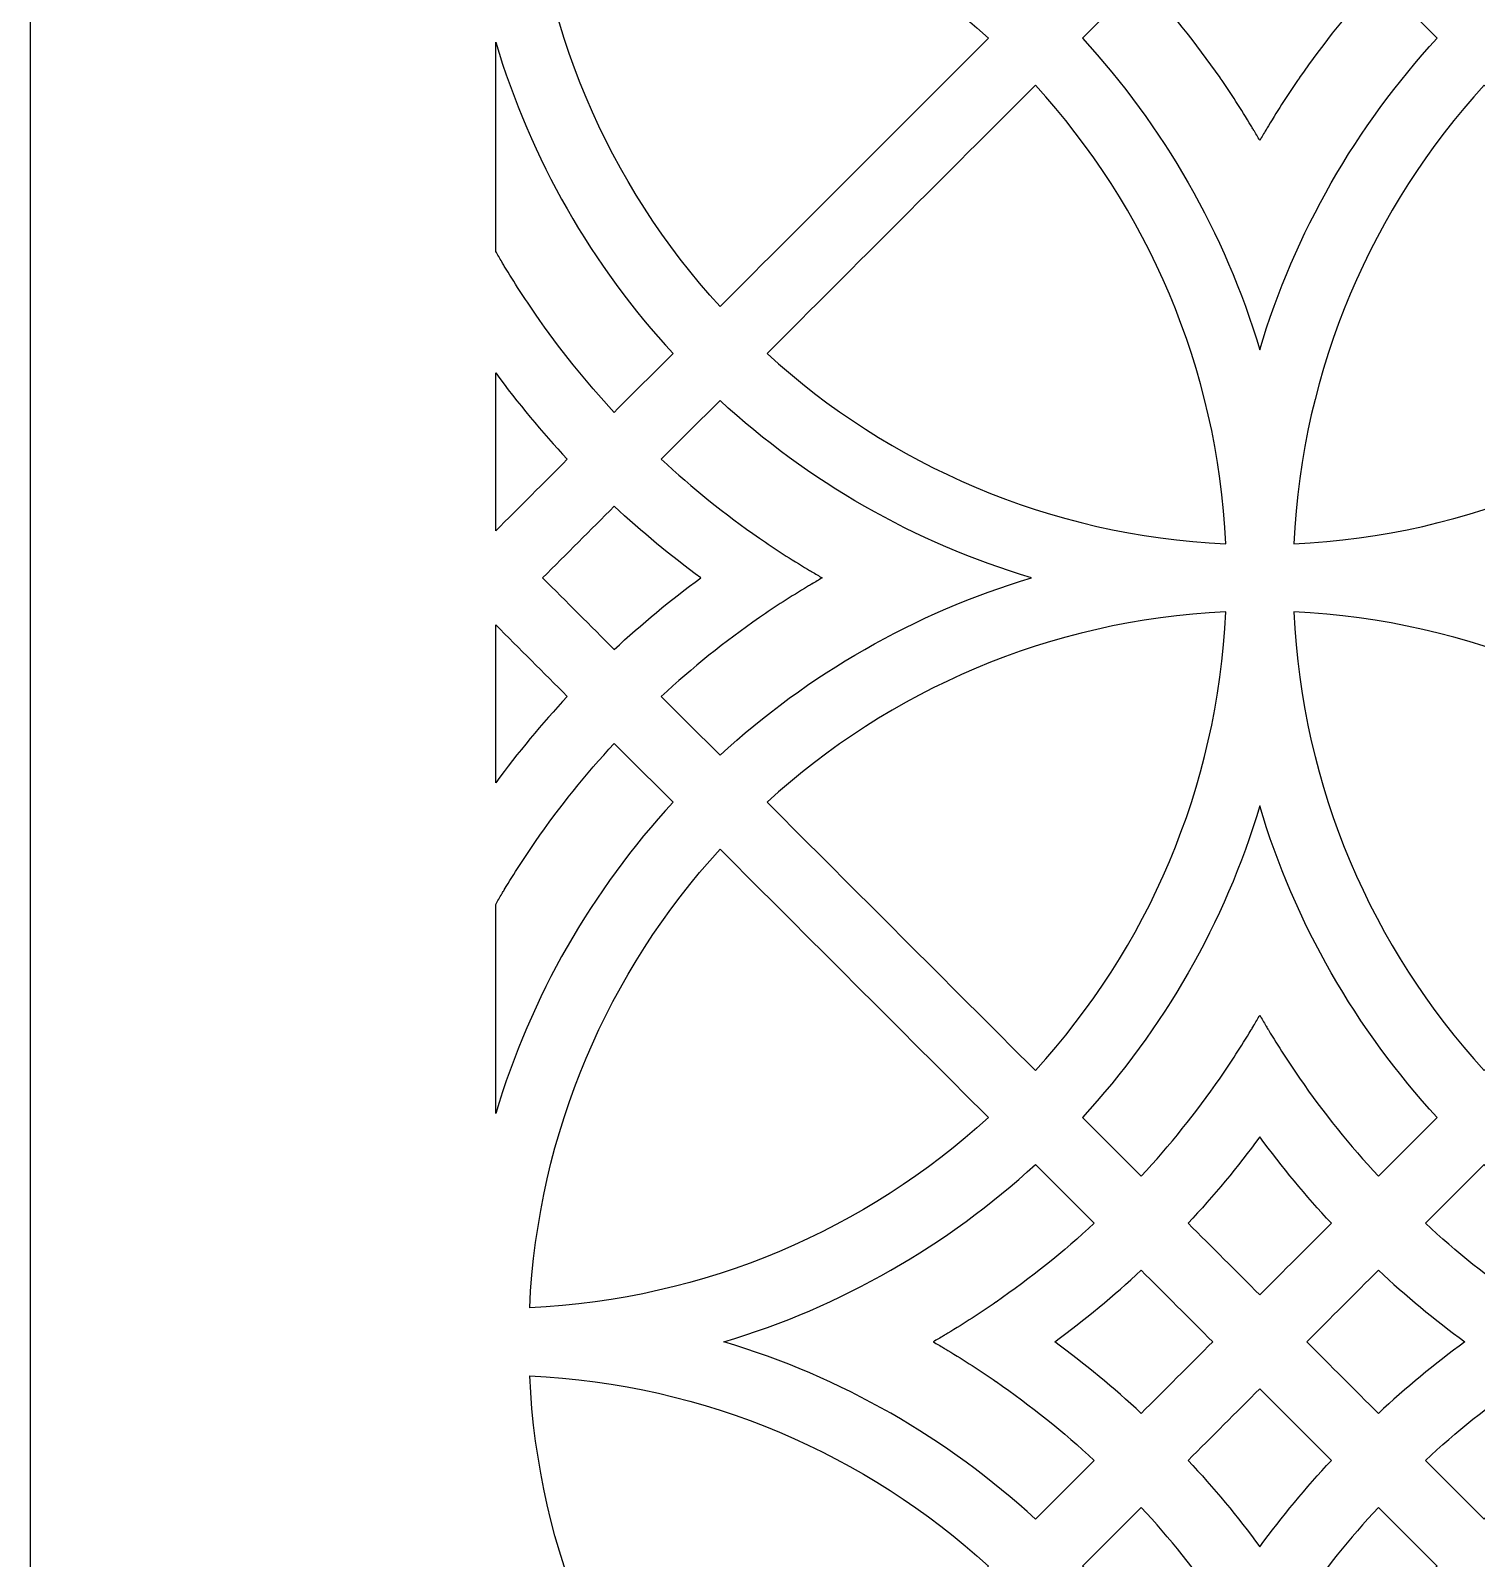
# Model space of a CAD drawing. Header units: centimetres. Extents: x -9 to 7.7, y -13.3 to 13.
# Drawn here: x -8.967 to -6.365, y -1.921 to 0.831 of the extents above; entities that cross this region are included whole.
import ezdxf

# ---------------------------------------------------------------- set-up
doc = ezdxf.new("R2010")
doc.units = ezdxf.units.CM
doc.header["$MEASUREMENT"] = 0
doc.layers.add('layer 1', color=7, linetype='Continuous')

msp = doc.modelspace()

# ---------------------------------------------------------------- linework, layer by layer
at = {"layer": 'layer 1', "color": 177}
msp.add_open_spline([(-1.7908, 13.002), (-4.18298, 13.002), (-6.57516, 13.002), (-8.96734, 13.002), (-8.96734, 13.002), (-8.96734, 5.00681), (-8.96734, -2.98838), (-8.96734, -10.98356), (-8.96734, -10.98356), (-8.96732, -10.98356), (-8.9673, -10.98356), (-8.96728, -10.98356), (-8.96728, -10.98356), (-8.96728, -11.7597), (-8.96728, -12.53583), (-8.96728, -13.31196), (-8.96728, -13.31196), (-8.68819, -13.31196), (-8.4091, -13.31196), (-8.13002, -13.31196), (-8.13002, -13.31196), (-8.13002, -13.19235), (-8.13002, -13.07274), (-8.13002, -12.95313), (-8.13002, -12.95313), (-7.8348, -12.95313), (-7.53959, -12.95313), (-7.24438, -12.95313), (-7.24438, -12.95313), (-7.24438, -12.71941), (-7.24438, -12.48568), (-7.24438, -12.25195), (-7.24438, -12.25195), (-7.12494, -12.24957), (-7.00551, -12.24719), (-6.88608, -12.2448), (-6.88608, -12.2448), (-6.86487, -12.30528), (-6.83708, -12.35773), (-6.79093, -12.40402), (-6.79093, -12.40402), (-6.74575, -12.44934), (-6.69905, -12.47736), (-6.6442, -12.49011), (-6.6442, -12.49011), (-6.57162, -12.50699), (-6.49496, -12.49964), (-6.43668, -12.44881), (-6.43668, -12.44881), (-6.38029, -12.3996), (-6.34775, -12.3208), (-6.33607, -12.24562), (-6.33607, -12.24562), (-6.3027, -12.24899), (-6.27432, -12.24821), (-6.24755, -12.24438), (-6.24755, -12.24438), (-6.11399, -12.22526), (-6.0509, -12.14075), (-6.03963, -12.01331), (-6.03963, -12.01331), (-6.03686, -11.98208), (-6.03906, -11.95125), (-6.04899, -11.92411), (-6.04899, -11.92411), (-6.04688, -11.92463), (-6.04478, -11.92515), (-6.04268, -11.92568), (-6.04268, -11.92568), (-5.99555, -11.94198), (-5.94843, -11.95827), (-5.90129, -11.97457), (-5.90129, -11.97457), (-5.87301, -12.26337), (-5.64998, -12.48824), (-5.37904, -12.48824), (-5.37904, -12.48824), (-5.1081, -12.48824), (-4.88508, -12.26337), (-4.85679, -11.97457), (-4.85679, -11.97457), (-4.80966, -11.95827), (-4.76253, -11.94198), (-4.7154, -11.92568), (-4.7154, -11.92568), (-4.7133, -11.92515), (-4.7112, -11.92463), (-4.7091, -11.92411), (-4.7091, -11.92411), (-4.71902, -11.95125), (-4.72122, -11.98208), (-4.71846, -12.01331), (-4.71846, -12.01331), (-4.70718, -12.14075), (-4.64409, -12.22526), (-4.51053, -12.24438), (-4.51053, -12.24438), (-4.48377, -12.24821), (-4.45538, -12.24899), (-4.42202, -12.24562), (-4.42202, -12.24562), (-4.41033, -12.3208), (-4.37779, -12.3996), (-4.3214, -12.44881), (-4.3214, -12.44881), (-4.26313, -12.49964), (-4.18647, -12.50699), (-4.11388, -12.49011), (-4.11388, -12.49011), (-4.05904, -12.47736), (-4.01234, -12.44934), (-3.96715, -12.40402), (-3.96715, -12.40402), (-3.921, -12.35773), (-3.89321, -12.30528), (-3.87201, -12.2448), (-3.87201, -12.2448), (-3.75257, -12.24719), (-3.63314, -12.24957), (-3.51371, -12.25195), (-3.51371, -12.25195), (-3.51371, -12.48568), (-3.51371, -12.71941), (-3.51371, -12.95313), (-3.51371, -12.95313), (-3.21849, -12.95313), (-2.92328, -12.95313), (-2.62806, -12.95313), (-2.62806, -12.95313), (-2.62806, -13.07274), (-2.62806, -13.19235), (-2.62806, -13.31196), (-2.62806, -13.31196), (-2.34898, -13.31196), (-2.06989, -13.31196), (-1.7908, -13.31196), (-1.7908, -13.31196), (-1.7908, -12.53583), (-1.7908, -11.7597), (-1.7908, -10.98356), (-1.7908, -10.98356), (-1.7908, -2.98838), (-1.7908, 5.00681), (-1.7908, 13.002)], degree=3, knots=[0, 0, 0, 0, 0.027027, 0.027027, 0.027027, 0.027027, 0.0540541, 0.0540541, 0.0540541, 0.0540541, 0.0810811, 0.0810811, 0.0810811, 0.0810811, 0.1081081, 0.1081081, 0.1081081, 0.1081081, 0.1351351, 0.1351351, 0.1351351, 0.1351351, 0.1621622, 0.1621622, 0.1621622, 0.1621622, 0.1891892, 0.1891892, 0.1891892, 0.1891892, 0.2162162, 0.2162162, 0.2162162, 0.2162162, 0.2432432, 0.2432432, 0.2432432, 0.2432432, 0.2702703, 0.2702703, 0.2702703, 0.2702703, 0.2972973, 0.2972973, 0.2972973, 0.2972973, 0.3243243, 0.3243243, 0.3243243, 0.3243243, 0.3513514, 0.3513514, 0.3513514, 0.3513514, 0.3783784, 0.3783784, 0.3783784, 0.3783784, 0.4054054, 0.4054054, 0.4054054, 0.4054054, 0.4324324, 0.4324324, 0.4324324, 0.4324324, 0.4594595, 0.4594595, 0.4594595, 0.4594595, 0.4864865, 0.4864865, 0.4864865, 0.4864865, 0.5135135, 0.5135135, 0.5135135, 0.5135135, 0.5405405, 0.5405405, 0.5405405, 0.5405405, 0.5675676, 0.5675676, 0.5675676, 0.5675676, 0.5945946, 0.5945946, 0.5945946, 0.5945946, 0.6216216, 0.6216216, 0.6216216, 0.6216216, 0.6486486, 0.6486486, 0.6486486, 0.6486486, 0.6756757, 0.6756757, 0.6756757, 0.6756757, 0.7027027, 0.7027027, 0.7027027, 0.7027027, 0.7297297, 0.7297297, 0.7297297, 0.7297297, 0.7567568, 0.7567568, 0.7567568, 0.7567568, 0.7837838, 0.7837838, 0.7837838, 0.7837838, 0.8108108, 0.8108108, 0.8108108, 0.8108108, 0.8378378, 0.8378378, 0.8378378, 0.8378378, 0.8648649, 0.8648649, 0.8648649, 0.8648649, 0.8918919, 0.8918919, 0.8918919, 0.8918919, 0.9189189, 0.9189189, 0.9189189, 0.9189189, 0.9459459, 0.9459459, 0.9459459, 0.9459459, 1, 1, 1, 1], dxfattribs=at)
at = {"layer": 'layer 1', "color": 7}
for points, knots in [([(-7.72615, 0.33352), (-7.56513, 0.49455), (-7.4041, 0.65557), (-7.24308, 0.8166), (-7.24308, 0.8166), (-7.46294, 1.01745), (-7.7512, 1.14468), (-8.0688, 1.15925), (-8.0688, 1.15925), (-8.05423, 0.84164), (-7.92699, 0.55339), (-7.72615, 0.33352)], [0, 0, 0, 0, 0.25, 0.25, 0.25, 0.25, 0.5, 0.5, 0.5, 0.5, 1, 1, 1, 1]), ([(-6.54109, 0.92247), (-6.50582, 0.88718), (-6.47052, 0.85189), (-6.43524, 0.81661), (-6.43524, 0.81661), (-6.58092, 0.65836), (-6.69152, 0.4673), (-6.75462, 0.25575), (-6.75462, 0.25575), (-6.81771, 0.46727), (-6.92829, 0.65832), (-7.07397, 0.81656), (-7.07397, 0.81656), (-7.03866, 0.85187), (-7.00335, 0.88716), (-6.96806, 0.92247), (-6.96806, 0.92247), (-6.91669, 0.86709), (-6.86923, 0.80803), (-6.82612, 0.74574), (-6.82612, 0.74574), (-6.8261, 0.74574), (-6.82609, 0.74574), (-6.82608, 0.74574), (-6.82608, 0.74574), (-6.82607, 0.74574), (-6.82607, 0.74574), (-6.82607, 0.74574), (-6.82607, 0.74574), (-6.82609, 0.7457), (-6.8261, 0.74568), (-6.82613, 0.74567), (-6.82613, 0.74567), (-6.80657, 0.71742), (-6.78787, 0.68853), (-6.77012, 0.659), (-6.77012, 0.659), (-6.76874, 0.6567), (-6.76736, 0.6544), (-6.766, 0.65211), (-6.766, 0.65211), (-6.76587, 0.65189), (-6.76574, 0.65167), (-6.76561, 0.65145), (-6.76561, 0.65145), (-6.76189, 0.64517), (-6.75822, 0.63887), (-6.75458, 0.63254), (-6.75458, 0.63254), (-6.75094, 0.63887), (-6.74726, 0.64517), (-6.74354, 0.65145), (-6.74354, 0.65145), (-6.74341, 0.65167), (-6.74328, 0.65189), (-6.74315, 0.65211), (-6.74315, 0.65211), (-6.74179, 0.6544), (-6.74041, 0.6567), (-6.73904, 0.659), (-6.73904, 0.659), (-6.72129, 0.68853), (-6.70259, 0.71742), (-6.68303, 0.74566), (-6.68303, 0.74566), (-6.68304, 0.74568), (-6.68307, 0.7457), (-6.68308, 0.74574), (-6.68308, 0.74574), (-6.68308, 0.74574), (-6.68308, 0.74574), (-6.68308, 0.74574), (-6.68308, 0.74574), (-6.68307, 0.74574), (-6.68304, 0.74574), (-6.68303, 0.74574), (-6.68303, 0.74574), (-6.63992, 0.80803), (-6.59246, 0.86708), (-6.54109, 0.92247)], [0, 0, 0, 0, 0.047619, 0.047619, 0.047619, 0.047619, 0.0952381, 0.0952381, 0.0952381, 0.0952381, 0.1428571, 0.1428571, 0.1428571, 0.1428571, 0.1904762, 0.1904762, 0.1904762, 0.1904762, 0.2380952, 0.2380952, 0.2380952, 0.2380952, 0.2857143, 0.2857143, 0.2857143, 0.2857143, 0.3333333, 0.3333333, 0.3333333, 0.3333333, 0.3809524, 0.3809524, 0.3809524, 0.3809524, 0.4285714, 0.4285714, 0.4285714, 0.4285714, 0.4761905, 0.4761905, 0.4761905, 0.4761905, 0.5238095, 0.5238095, 0.5238095, 0.5238095, 0.5714286, 0.5714286, 0.5714286, 0.5714286, 0.6190476, 0.6190476, 0.6190476, 0.6190476, 0.6666667, 0.6666667, 0.6666667, 0.6666667, 0.7142857, 0.7142857, 0.7142857, 0.7142857, 0.7619048, 0.7619048, 0.7619048, 0.7619048, 0.8095238, 0.8095238, 0.8095238, 0.8095238, 0.8571429, 0.8571429, 0.8571429, 0.8571429, 0.9047619, 0.9047619, 0.9047619, 0.9047619, 1, 1, 1, 1]), ([(-8.13007, 0.80966), (-8.13007, 0.6841), (-8.13007, 0.55854), (-8.13007, 0.43298), (-8.13007, 0.43298), (-8.13007, 0.43298), (-8.13007, 0.43298), (-8.13007, 0.43298), (-8.13007, 0.43298), (-8.13007, 0.43298), (-8.13007, 0.43298), (-8.13007, 0.43298), (-8.13007, 0.43298), (-8.13007, 0.43298), (-8.13007, 0.43298), (-8.13007, 0.43298), (-8.13007, 0.43298), (-8.12644, 0.42665), (-8.12275, 0.42035), (-8.11903, 0.41407), (-8.11903, 0.41407), (-8.11891, 0.41385), (-8.11878, 0.41363), (-8.11864, 0.41342), (-8.11864, 0.41342), (-8.11728, 0.41112), (-8.11589, 0.40881), (-8.11453, 0.40652), (-8.11453, 0.40652), (-8.09677, 0.37699), (-8.07808, 0.34811), (-8.05852, 0.31987), (-8.05852, 0.31987), (-8.05854, 0.31984), (-8.05856, 0.31982), (-8.05857, 0.31979), (-8.05857, 0.31979), (-8.05855, 0.31979), (-8.05854, 0.31979), (-8.05851, 0.31979), (-8.05851, 0.31979), (-8.0154, 0.25751), (-7.96794, 0.19845), (-7.91658, 0.14309), (-7.91658, 0.14309), (-7.88131, 0.17836), (-7.84604, 0.21363), (-7.81077, 0.24891), (-7.81077, 0.24891), (-7.9564, 0.40715), (-8.06698, 0.59818), (-8.13007, 0.80966)], [0, 0, 0, 0, 0.0714286, 0.0714286, 0.0714286, 0.0714286, 0.1428571, 0.1428571, 0.1428571, 0.1428571, 0.2142857, 0.2142857, 0.2142857, 0.2142857, 0.2857143, 0.2857143, 0.2857143, 0.2857143, 0.3571429, 0.3571429, 0.3571429, 0.3571429, 0.4285714, 0.4285714, 0.4285714, 0.4285714, 0.5, 0.5, 0.5, 0.5, 0.5714286, 0.5714286, 0.5714286, 0.5714286, 0.6428571, 0.6428571, 0.6428571, 0.6428571, 0.7142857, 0.7142857, 0.7142857, 0.7142857, 0.7857143, 0.7857143, 0.7857143, 0.7857143, 0.8571429, 0.8571429, 0.8571429, 0.8571429, 1, 1, 1, 1]), ([(-7.64158, 0.24895), (-7.48055, 0.40997), (-7.31953, 0.571), (-7.15849, 0.73202), (-7.15849, 0.73202), (-6.95765, 0.51216), (-6.83042, 0.22391), (-6.81585, -0.0937), (-6.81585, -0.0937), (-7.13346, -0.07913), (-7.42171, 0.04809), (-7.64158, 0.24895)], [0, 0, 0, 0, 0.25, 0.25, 0.25, 0.25, 0.5, 0.5, 0.5, 0.5, 1, 1, 1, 1]), ([(-6.35066, 0.73202), (-6.18963, 0.571), (-6.02861, 0.40997), (-5.86758, 0.24896), (-5.86758, 0.24896), (-6.08746, 0.04813), (-6.37571, -0.07908), (-6.69331, -0.09365), (-6.69331, -0.09365), (-6.67871, 0.22393), (-6.5515, 0.51217), (-6.35066, 0.73202)], [0, 0, 0, 0, 0.25, 0.25, 0.25, 0.25, 0.5, 0.5, 0.5, 0.5, 1, 1, 1, 1]), ([(-8.13007, 0.2142), (-8.13007, 0.11934), (-8.13007, 0.02448), (-8.13007, -0.0704), (-8.13007, -0.0704), (-8.08711, -0.02742), (-8.04414, 0.01555), (-8.00116, 0.05852), (-8.00116, 0.05852), (-8.0471, 0.10777), (-8.09017, 0.15977), (-8.13007, 0.2142)], [0, 0, 0, 0, 0.25, 0.25, 0.25, 0.25, 0.5, 0.5, 0.5, 0.5, 1, 1, 1, 1]), ([(-7.7262, -0.47429), (-7.76147, -0.439), (-7.79674, -0.40375), (-7.83201, -0.36847), (-7.83201, -0.36847), (-7.77663, -0.31711), (-7.7176, -0.26965), (-7.65532, -0.22655), (-7.65532, -0.22655), (-7.65532, -0.22654), (-7.65532, -0.22651), (-7.65532, -0.22649), (-7.65532, -0.22649), (-7.65528, -0.22651), (-7.65526, -0.22652), (-7.65523, -0.22655), (-7.65523, -0.22655), (-7.62698, -0.20698), (-7.59811, -0.18829), (-7.56858, -0.17054), (-7.56858, -0.17054), (-7.56628, -0.16916), (-7.564, -0.16778), (-7.56168, -0.16642), (-7.56168, -0.16642), (-7.56147, -0.16628), (-7.56125, -0.16616), (-7.56103, -0.16603), (-7.56103, -0.16603), (-7.55475, -0.16231), (-7.54845, -0.15864), (-7.54212, -0.155), (-7.54212, -0.155), (-7.54212, -0.155), (-7.54212, -0.155), (-7.54212, -0.15499), (-7.54212, -0.15499), (-7.54212, -0.15499), (-7.54212, -0.15499), (-7.54212, -0.15499), (-7.54212, -0.15499), (-7.54212, -0.15499), (-7.54212, -0.15499), (-7.54213, -0.15499), (-7.54213, -0.15499), (-7.54212, -0.15497), (-7.54212, -0.15497), (-7.54212, -0.15497), (-7.54212, -0.15497), (-7.54212, -0.15497), (-7.54212, -0.15497), (-7.54212, -0.15497), (-7.54212, -0.15497), (-7.54212, -0.15497), (-7.54212, -0.15497), (-7.54212, -0.15497), (-7.54212, -0.15497), (-7.54845, -0.15134), (-7.55475, -0.14765), (-7.56103, -0.14393), (-7.56103, -0.14393), (-7.56125, -0.14381), (-7.56147, -0.14368), (-7.56168, -0.14354), (-7.56168, -0.14354), (-7.564, -0.14218), (-7.56628, -0.14081), (-7.56858, -0.13943), (-7.56858, -0.13943), (-7.59811, -0.12167), (-7.62699, -0.10298), (-7.65523, -0.08343), (-7.65523, -0.08343), (-7.65526, -0.08344), (-7.65528, -0.08345), (-7.65532, -0.08347), (-7.65532, -0.08347), (-7.65532, -0.08345), (-7.65532, -0.08344), (-7.65531, -0.08341), (-7.65531, -0.08341), (-7.71759, -0.04031), (-7.77663, 0.00716), (-7.83201, 0.05852), (-7.83201, 0.05852), (-7.79674, 0.09379), (-7.76146, 0.12906), (-7.72619, 0.16433), (-7.72619, 0.16433), (-7.56795, 0.0187), (-7.37692, -0.09188), (-7.16542, -0.15497), (-7.16542, -0.15497), (-7.37692, -0.21808), (-7.56796, -0.32864), (-7.7262, -0.47429)], [0, 0, 0, 0, 0.04, 0.04, 0.04, 0.04, 0.08, 0.08, 0.08, 0.08, 0.12, 0.12, 0.12, 0.12, 0.16, 0.16, 0.16, 0.16, 0.2, 0.2, 0.2, 0.2, 0.24, 0.24, 0.24, 0.24, 0.28, 0.28, 0.28, 0.28, 0.32, 0.32, 0.32, 0.32, 0.36, 0.36, 0.36, 0.36, 0.4, 0.4, 0.4, 0.4, 0.44, 0.44, 0.44, 0.44, 0.48, 0.48, 0.48, 0.48, 0.52, 0.52, 0.52, 0.52, 0.56, 0.56, 0.56, 0.56, 0.6, 0.6, 0.6, 0.6, 0.64, 0.64, 0.64, 0.64, 0.68, 0.68, 0.68, 0.68, 0.72, 0.72, 0.72, 0.72, 0.76, 0.76, 0.76, 0.76, 0.8, 0.8, 0.8, 0.8, 0.84, 0.84, 0.84, 0.84, 0.88, 0.88, 0.88, 0.88, 0.92, 0.92, 0.92, 0.92, 1, 1, 1, 1]), ([(-7.91658, -0.2839), (-7.95956, -0.24092), (-8.00253, -0.19795), (-8.04551, -0.15499), (-8.04551, -0.15499), (-8.00253, -0.11201), (-7.95956, -0.06904), (-7.91658, -0.02606), (-7.91658, -0.02606), (-7.86733, -0.07201), (-7.81533, -0.11507), (-7.76087, -0.15499), (-7.76087, -0.15499), (-7.81533, -0.19489), (-7.86733, -0.23796), (-7.91658, -0.2839)], [0, 0, 0, 0, 0.2, 0.2, 0.2, 0.2, 0.4, 0.4, 0.4, 0.4, 0.6, 0.6, 0.6, 0.6, 1, 1, 1, 1]), ([(-7.1585, -1.04198), (-7.31953, -0.88096), (-7.48055, -0.71993), (-7.64159, -0.5589), (-7.64159, -0.5589), (-7.42171, -0.35804), (-7.13346, -0.23082), (-6.81585, -0.21625), (-6.81585, -0.21625), (-6.83042, -0.53387), (-6.95765, -0.82212), (-7.1585, -1.04198)], [0, 0, 0, 0, 0.25, 0.25, 0.25, 0.25, 0.5, 0.5, 0.5, 0.5, 1, 1, 1, 1]), ([(-5.86758, -0.55891), (-6.02861, -0.71995), (-6.18963, -0.88096), (-6.35066, -1.04198), (-6.35066, -1.04198), (-6.55149, -0.82213), (-6.67871, -0.53389), (-6.69331, -0.21631), (-6.69331, -0.21631), (-6.3757, -0.23088), (-6.08746, -0.35809), (-5.86758, -0.55891)], [0, 0, 0, 0, 0.25, 0.25, 0.25, 0.25, 0.5, 0.5, 0.5, 0.5, 1, 1, 1, 1]), ([(-8.13007, -0.23956), (-8.13007, -0.33442), (-8.13007, -0.42931), (-8.13007, -0.52418), (-8.13007, -0.52418), (-8.09017, -0.46973), (-8.0471, -0.41775), (-8.00116, -0.36848), (-8.00116, -0.36848), (-8.04414, -0.32551), (-8.08711, -0.28253), (-8.13007, -0.23956)], [0, 0, 0, 0, 0.25, 0.25, 0.25, 0.25, 0.5, 0.5, 0.5, 0.5, 1, 1, 1, 1]), ([(-8.13007, -0.74294), (-8.13007, -0.86849), (-8.13007, -0.99405), (-8.13007, -1.1196), (-8.13007, -1.1196), (-8.06698, -0.90813), (-7.95641, -0.7171), (-7.81077, -0.55886), (-7.81077, -0.55886), (-7.84604, -0.52359), (-7.88133, -0.48832), (-7.91658, -0.45304), (-7.91658, -0.45304), (-7.96795, -0.50841), (-8.0154, -0.56747), (-8.05851, -0.62975), (-8.05851, -0.62975), (-8.05854, -0.62975), (-8.05855, -0.62975), (-8.05857, -0.62975), (-8.05857, -0.62975), (-8.05855, -0.62978), (-8.05854, -0.6298), (-8.05851, -0.62981), (-8.05851, -0.62981), (-8.07807, -0.65807), (-8.09677, -0.68695), (-8.11452, -0.71648), (-8.11452, -0.71648), (-8.11589, -0.71878), (-8.11728, -0.72108), (-8.11864, -0.72338), (-8.11864, -0.72338), (-8.11878, -0.72359), (-8.1189, -0.7238), (-8.11903, -0.72402), (-8.11903, -0.72402), (-8.12275, -0.73031), (-8.12644, -0.73661), (-8.13006, -0.74294), (-8.13006, -0.74294), (-8.13007, -0.74294), (-8.13007, -0.74294), (-8.13007, -0.74294), (-8.13007, -0.74294), (-8.13007, -0.74294), (-8.13007, -0.74294), (-8.13007, -0.74294), (-8.13007, -0.74294), (-8.13007, -0.74294), (-8.13007, -0.74294), (-8.13007, -0.74294)], [0, 0, 0, 0, 0.0714286, 0.0714286, 0.0714286, 0.0714286, 0.1428571, 0.1428571, 0.1428571, 0.1428571, 0.2142857, 0.2142857, 0.2142857, 0.2142857, 0.2857143, 0.2857143, 0.2857143, 0.2857143, 0.3571429, 0.3571429, 0.3571429, 0.3571429, 0.4285714, 0.4285714, 0.4285714, 0.4285714, 0.5, 0.5, 0.5, 0.5, 0.5714286, 0.5714286, 0.5714286, 0.5714286, 0.6428571, 0.6428571, 0.6428571, 0.6428571, 0.7142857, 0.7142857, 0.7142857, 0.7142857, 0.7857143, 0.7857143, 0.7857143, 0.7857143, 0.8571429, 0.8571429, 0.8571429, 0.8571429, 1, 1, 1, 1]), ([(-6.96806, -1.23243), (-7.00335, -1.19712), (-7.03866, -1.16183), (-7.07397, -1.12652), (-7.07397, -1.12652), (-6.92829, -0.96827), (-6.81771, -0.77723), (-6.75462, -0.56571), (-6.75462, -0.56571), (-6.69151, -0.77725), (-6.58091, -0.96831), (-6.43523, -1.12656), (-6.43523, -1.12656), (-6.47051, -1.16185), (-6.50581, -1.19713), (-6.54109, -1.23242), (-6.54109, -1.23242), (-6.59246, -1.17704), (-6.63992, -1.118), (-6.68303, -1.0557), (-6.68303, -1.0557), (-6.68304, -1.0557), (-6.68307, -1.0557), (-6.68308, -1.0557), (-6.68308, -1.0557), (-6.68308, -1.0557), (-6.68308, -1.0557), (-6.68308, -1.0557), (-6.68308, -1.0557), (-6.68307, -1.05567), (-6.68304, -1.05564), (-6.68303, -1.05562), (-6.68303, -1.05562), (-6.70259, -1.02736), (-6.72128, -0.99849), (-6.73904, -0.96896), (-6.73904, -0.96896), (-6.74041, -0.96666), (-6.74179, -0.96438), (-6.74315, -0.96207), (-6.74315, -0.96207), (-6.74328, -0.96185), (-6.74341, -0.96163), (-6.74354, -0.96141), (-6.74354, -0.96141), (-6.74726, -0.95513), (-6.75094, -0.94883), (-6.75458, -0.9425), (-6.75458, -0.9425), (-6.7582, -0.94883), (-6.76189, -0.95513), (-6.76561, -0.96141), (-6.76561, -0.96141), (-6.76574, -0.96163), (-6.76587, -0.96185), (-6.766, -0.96207), (-6.766, -0.96207), (-6.76736, -0.96438), (-6.76874, -0.96666), (-6.77012, -0.96896), (-6.77012, -0.96896), (-6.78787, -0.99849), (-6.80656, -1.02736), (-6.82612, -1.05562), (-6.82612, -1.05562), (-6.8261, -1.05564), (-6.82609, -1.05567), (-6.82607, -1.0557), (-6.82607, -1.0557), (-6.82608, -1.0557), (-6.82608, -1.0557), (-6.82608, -1.0557), (-6.82608, -1.0557), (-6.82609, -1.0557), (-6.8261, -1.0557), (-6.82612, -1.0557), (-6.82612, -1.0557), (-6.86923, -1.118), (-6.91669, -1.17704), (-6.96806, -1.23243)], [0, 0, 0, 0, 0.047619, 0.047619, 0.047619, 0.047619, 0.0952381, 0.0952381, 0.0952381, 0.0952381, 0.1428571, 0.1428571, 0.1428571, 0.1428571, 0.1904762, 0.1904762, 0.1904762, 0.1904762, 0.2380952, 0.2380952, 0.2380952, 0.2380952, 0.2857143, 0.2857143, 0.2857143, 0.2857143, 0.3333333, 0.3333333, 0.3333333, 0.3333333, 0.3809524, 0.3809524, 0.3809524, 0.3809524, 0.4285714, 0.4285714, 0.4285714, 0.4285714, 0.4761905, 0.4761905, 0.4761905, 0.4761905, 0.5238095, 0.5238095, 0.5238095, 0.5238095, 0.5714286, 0.5714286, 0.5714286, 0.5714286, 0.6190476, 0.6190476, 0.6190476, 0.6190476, 0.6666667, 0.6666667, 0.6666667, 0.6666667, 0.7142857, 0.7142857, 0.7142857, 0.7142857, 0.7619048, 0.7619048, 0.7619048, 0.7619048, 0.8095238, 0.8095238, 0.8095238, 0.8095238, 0.8571429, 0.8571429, 0.8571429, 0.8571429, 0.9047619, 0.9047619, 0.9047619, 0.9047619, 1, 1, 1, 1]), ([(-7.24308, -1.12656), (-7.4041, -0.96553), (-7.56514, -0.80451), (-7.72616, -0.64347), (-7.72616, -0.64347), (-7.92701, -0.86335), (-8.05423, -1.1516), (-8.0688, -1.46921), (-8.0688, -1.46921), (-7.7512, -1.45464), (-7.46294, -1.32741), (-7.24308, -1.12656)], [0, 0, 0, 0, 0.25, 0.25, 0.25, 0.25, 0.5, 0.5, 0.5, 0.5, 1, 1, 1, 1]), ([(-6.75458, -1.44591), (-6.79755, -1.40293), (-6.84053, -1.35996), (-6.8835, -1.31698), (-6.8835, -1.31698), (-6.83756, -1.26773), (-6.79451, -1.21577), (-6.7546, -1.16133), (-6.7546, -1.16133), (-6.7546, -1.16133), (-6.7546, -1.16133), (-6.7546, -1.16132), (-6.7546, -1.16132), (-6.75459, -1.1613), (-6.75458, -1.16129), (-6.75458, -1.16128), (-6.75458, -1.16128), (-6.75457, -1.16129), (-6.75456, -1.1613), (-6.75454, -1.16132), (-6.75454, -1.16132), (-6.75454, -1.16133), (-6.75454, -1.16133), (-6.75454, -1.16133), (-6.75454, -1.16133), (-6.71464, -1.21577), (-6.67159, -1.26773), (-6.62565, -1.31698), (-6.62565, -1.31698), (-6.66863, -1.35996), (-6.7116, -1.40293), (-6.75458, -1.44591)], [0, 0, 0, 0, 0.1111111, 0.1111111, 0.1111111, 0.1111111, 0.2222222, 0.2222222, 0.2222222, 0.2222222, 0.3333333, 0.3333333, 0.3333333, 0.3333333, 0.4444444, 0.4444444, 0.4444444, 0.4444444, 0.5555556, 0.5555556, 0.5555556, 0.5555556, 0.6666667, 0.6666667, 0.6666667, 0.6666667, 0.7777778, 0.7777778, 0.7777778, 0.7777778, 1, 1, 1, 1]), ([(-7.05263, -1.317), (-7.08793, -1.2817), (-7.12323, -1.2464), (-7.15854, -1.2111), (-7.15854, -1.2111), (-7.31679, -1.35677), (-7.50783, -1.46735), (-7.71935, -1.53044), (-7.71935, -1.53044), (-7.50781, -1.59355), (-7.31677, -1.70414), (-7.1585, -1.84983), (-7.1585, -1.84983), (-7.12321, -1.81455), (-7.08793, -1.77925), (-7.05263, -1.74396), (-7.05263, -1.74396), (-7.10802, -1.6926), (-7.16706, -1.64514), (-7.22936, -1.60203), (-7.22936, -1.60203), (-7.22936, -1.60202), (-7.22936, -1.60201), (-7.22936, -1.60198), (-7.22936, -1.60198), (-7.22936, -1.60198), (-7.22936, -1.60198), (-7.22937, -1.60198), (-7.22937, -1.60198), (-7.22939, -1.60199), (-7.22941, -1.60202), (-7.22943, -1.60203), (-7.22943, -1.60203), (-7.25768, -1.58247), (-7.28657, -1.56378), (-7.3161, -1.54602), (-7.3161, -1.54602), (-7.3184, -1.54465), (-7.32069, -1.54327), (-7.32299, -1.5419), (-7.32299, -1.5419), (-7.3232, -1.54178), (-7.32343, -1.54166), (-7.32365, -1.54152), (-7.32365, -1.54152), (-7.32993, -1.5378), (-7.33624, -1.53412), (-7.34256, -1.53049), (-7.34256, -1.53049), (-7.33624, -1.52686), (-7.32993, -1.52317), (-7.32365, -1.51945), (-7.32365, -1.51945), (-7.32343, -1.51932), (-7.32321, -1.51918), (-7.32299, -1.51906), (-7.32299, -1.51906), (-7.32069, -1.51769), (-7.3184, -1.51631), (-7.3161, -1.51494), (-7.3161, -1.51494), (-7.28657, -1.49719), (-7.25768, -1.47849), (-7.22944, -1.45894), (-7.22944, -1.45894), (-7.22941, -1.45896), (-7.22939, -1.45897), (-7.22937, -1.45899), (-7.22937, -1.45899), (-7.22936, -1.45899), (-7.22936, -1.45898), (-7.22936, -1.45898), (-7.22936, -1.45898), (-7.22936, -1.45897), (-7.22936, -1.45896), (-7.22936, -1.45894), (-7.22936, -1.45894), (-7.16706, -1.41583), (-7.10802, -1.36837), (-7.05263, -1.317)], [0, 0, 0, 0, 0.047619, 0.047619, 0.047619, 0.047619, 0.0952381, 0.0952381, 0.0952381, 0.0952381, 0.1428571, 0.1428571, 0.1428571, 0.1428571, 0.1904762, 0.1904762, 0.1904762, 0.1904762, 0.2380952, 0.2380952, 0.2380952, 0.2380952, 0.2857143, 0.2857143, 0.2857143, 0.2857143, 0.3333333, 0.3333333, 0.3333333, 0.3333333, 0.3809524, 0.3809524, 0.3809524, 0.3809524, 0.4285714, 0.4285714, 0.4285714, 0.4285714, 0.4761905, 0.4761905, 0.4761905, 0.4761905, 0.5238095, 0.5238095, 0.5238095, 0.5238095, 0.5714286, 0.5714286, 0.5714286, 0.5714286, 0.6190476, 0.6190476, 0.6190476, 0.6190476, 0.6666667, 0.6666667, 0.6666667, 0.6666667, 0.7142857, 0.7142857, 0.7142857, 0.7142857, 0.7619048, 0.7619048, 0.7619048, 0.7619048, 0.8095238, 0.8095238, 0.8095238, 0.8095238, 0.8571429, 0.8571429, 0.8571429, 0.8571429, 0.9047619, 0.9047619, 0.9047619, 0.9047619, 1, 1, 1, 1]), ([(-6.45651, -1.74397), (-6.42122, -1.77927), (-6.38591, -1.81457), (-6.35061, -1.84987), (-6.35061, -1.84987), (-6.19237, -1.7042), (-6.00132, -1.59363), (-5.7898, -1.53053), (-5.7898, -1.53053), (-6.00134, -1.46742), (-6.19239, -1.35682), (-6.35064, -1.21113), (-6.35064, -1.21113), (-6.38594, -1.24643), (-6.42122, -1.28172), (-6.45651, -1.317), (-6.45651, -1.317), (-6.40114, -1.36837), (-6.34208, -1.41583), (-6.27979, -1.45894), (-6.27979, -1.45894), (-6.27979, -1.45896), (-6.27979, -1.45897), (-6.27979, -1.45899), (-6.27979, -1.45899), (-6.27979, -1.45899), (-6.27979, -1.45899), (-6.27979, -1.45899), (-6.27979, -1.45899), (-6.27975, -1.45897), (-6.27973, -1.45896), (-6.2797, -1.45894), (-6.2797, -1.45894), (-6.25145, -1.47849), (-6.22258, -1.49719), (-6.19305, -1.51495), (-6.19305, -1.51495), (-6.19075, -1.51631), (-6.18846, -1.5177), (-6.18617, -1.51906), (-6.18617, -1.51906), (-6.18593, -1.51918), (-6.18572, -1.51932), (-6.1855, -1.51945), (-6.1855, -1.51945), (-6.17922, -1.52317), (-6.17292, -1.52686), (-6.16659, -1.53049), (-6.16659, -1.53049), (-6.17292, -1.53412), (-6.17922, -1.5378), (-6.1855, -1.54151), (-6.1855, -1.54151), (-6.18572, -1.54166), (-6.18593, -1.54178), (-6.18615, -1.5419), (-6.18615, -1.5419), (-6.18846, -1.54327), (-6.19076, -1.54465), (-6.19305, -1.54604), (-6.19305, -1.54604), (-6.22258, -1.56378), (-6.25145, -1.58247), (-6.2797, -1.60203), (-6.2797, -1.60203), (-6.27973, -1.60202), (-6.27976, -1.60201), (-6.27979, -1.60198), (-6.27979, -1.60198), (-6.27979, -1.60198), (-6.27979, -1.60198), (-6.27979, -1.60199), (-6.27979, -1.60199), (-6.27979, -1.60201), (-6.27979, -1.60202), (-6.27979, -1.60203), (-6.27979, -1.60203), (-6.34208, -1.64514), (-6.40114, -1.6926), (-6.45651, -1.74397)], [0, 0, 0, 0, 0.047619, 0.047619, 0.047619, 0.047619, 0.0952381, 0.0952381, 0.0952381, 0.0952381, 0.1428571, 0.1428571, 0.1428571, 0.1428571, 0.1904762, 0.1904762, 0.1904762, 0.1904762, 0.2380952, 0.2380952, 0.2380952, 0.2380952, 0.2857143, 0.2857143, 0.2857143, 0.2857143, 0.3333333, 0.3333333, 0.3333333, 0.3333333, 0.3809524, 0.3809524, 0.3809524, 0.3809524, 0.4285714, 0.4285714, 0.4285714, 0.4285714, 0.4761905, 0.4761905, 0.4761905, 0.4761905, 0.5238095, 0.5238095, 0.5238095, 0.5238095, 0.5714286, 0.5714286, 0.5714286, 0.5714286, 0.6190476, 0.6190476, 0.6190476, 0.6190476, 0.6666667, 0.6666667, 0.6666667, 0.6666667, 0.7142857, 0.7142857, 0.7142857, 0.7142857, 0.7619048, 0.7619048, 0.7619048, 0.7619048, 0.8095238, 0.8095238, 0.8095238, 0.8095238, 0.8571429, 0.8571429, 0.8571429, 0.8571429, 0.9047619, 0.9047619, 0.9047619, 0.9047619, 1, 1, 1, 1]), ([(-6.83915, -1.53048), (-6.88212, -1.48751), (-6.9251, -1.44453), (-6.96807, -1.40156), (-6.96807, -1.40156), (-7.01733, -1.4475), (-7.06929, -1.49055), (-7.12372, -1.53046), (-7.12372, -1.53046), (-7.12373, -1.53046), (-7.12373, -1.53046), (-7.12374, -1.53046), (-7.12374, -1.53046), (-7.12374, -1.53047), (-7.12377, -1.53048), (-7.12378, -1.53049), (-7.12378, -1.53049), (-7.12377, -1.53049), (-7.12374, -1.5305), (-7.12373, -1.53052), (-7.12373, -1.53052), (-7.12373, -1.53052), (-7.12373, -1.53052), (-7.12372, -1.53052), (-7.12372, -1.53052), (-7.06929, -1.57042), (-7.01733, -1.61347), (-6.96807, -1.65941), (-6.96807, -1.65941), (-6.9251, -1.61643), (-6.88212, -1.57346), (-6.83915, -1.53048)], [0, 0, 0, 0, 0.1111111, 0.1111111, 0.1111111, 0.1111111, 0.2222222, 0.2222222, 0.2222222, 0.2222222, 0.3333333, 0.3333333, 0.3333333, 0.3333333, 0.4444444, 0.4444444, 0.4444444, 0.4444444, 0.5555556, 0.5555556, 0.5555556, 0.5555556, 0.6666667, 0.6666667, 0.6666667, 0.6666667, 0.7777778, 0.7777778, 0.7777778, 0.7777778, 1, 1, 1, 1]), ([(-6.66999, -1.53049), (-6.62702, -1.57346), (-6.58404, -1.61644), (-6.54108, -1.65941), (-6.54108, -1.65941), (-6.49182, -1.61347), (-6.43985, -1.57042), (-6.38542, -1.53052), (-6.38542, -1.53052), (-6.38542, -1.53052), (-6.38542, -1.53052), (-6.3854, -1.53052), (-6.3854, -1.53052), (-6.38539, -1.5305), (-6.38539, -1.53049), (-6.38538, -1.53049), (-6.38538, -1.53049), (-6.38539, -1.53048), (-6.38539, -1.53047), (-6.3854, -1.53046), (-6.3854, -1.53046), (-6.38542, -1.53046), (-6.38542, -1.53046), (-6.38542, -1.53046), (-6.38542, -1.53046), (-6.43985, -1.49055), (-6.49182, -1.4475), (-6.54108, -1.40156), (-6.54108, -1.40156), (-6.58404, -1.44454), (-6.62702, -1.48751), (-6.66999, -1.53049)], [0, 0, 0, 0, 0.1111111, 0.1111111, 0.1111111, 0.1111111, 0.2222222, 0.2222222, 0.2222222, 0.2222222, 0.3333333, 0.3333333, 0.3333333, 0.3333333, 0.4444444, 0.4444444, 0.4444444, 0.4444444, 0.5555556, 0.5555556, 0.5555556, 0.5555556, 0.6666667, 0.6666667, 0.6666667, 0.6666667, 0.7777778, 0.7777778, 0.7777778, 0.7777778, 1, 1, 1, 1]), ([(-7.72614, -2.41748), (-7.56513, -2.25645), (-7.4041, -2.09543), (-7.24308, -1.9344), (-7.24308, -1.9344), (-7.46294, -1.73356), (-7.75117, -1.60633), (-8.06875, -1.59175), (-8.06875, -1.59175), (-8.05418, -1.90936), (-7.92697, -2.1976), (-7.72614, -2.41748)], [0, 0, 0, 0, 0.25, 0.25, 0.25, 0.25, 0.5, 0.5, 0.5, 0.5, 1, 1, 1, 1]), ([(-6.75458, -1.61507), (-6.7116, -1.65804), (-6.66863, -1.70102), (-6.62565, -1.74398), (-6.62565, -1.74398), (-6.67159, -1.79324), (-6.71464, -1.84521), (-6.75454, -1.89963), (-6.75454, -1.89963), (-6.75454, -1.89963), (-6.75454, -1.89964), (-6.75454, -1.89964), (-6.75454, -1.89964), (-6.75456, -1.89966), (-6.75457, -1.89967), (-6.75458, -1.89968), (-6.75458, -1.89968), (-6.75458, -1.89967), (-6.75459, -1.89966), (-6.7546, -1.89964), (-6.7546, -1.89964), (-6.7546, -1.89964), (-6.7546, -1.89963), (-6.7546, -1.89963), (-6.7546, -1.89963), (-6.79451, -1.84521), (-6.83756, -1.79324), (-6.8835, -1.74398), (-6.8835, -1.74398), (-6.84053, -1.70102), (-6.79755, -1.65804), (-6.75458, -1.61507)], [0, 0, 0, 0, 0.1111111, 0.1111111, 0.1111111, 0.1111111, 0.2222222, 0.2222222, 0.2222222, 0.2222222, 0.3333333, 0.3333333, 0.3333333, 0.3333333, 0.4444444, 0.4444444, 0.4444444, 0.4444444, 0.5555556, 0.5555556, 0.5555556, 0.5555556, 0.6666667, 0.6666667, 0.6666667, 0.6666667, 0.7777778, 0.7777778, 0.7777778, 0.7777778, 1, 1, 1, 1]), ([(-6.54109, -1.82855), (-6.50579, -1.86384), (-6.47049, -1.89915), (-6.43518, -1.93445), (-6.43518, -1.93445), (-6.58086, -2.09269), (-6.69143, -2.28374), (-6.75453, -2.49527), (-6.75453, -2.49527), (-6.81764, -2.28372), (-6.92824, -2.09267), (-7.07392, -1.93442), (-7.07392, -1.93442), (-7.03863, -1.89912), (-7.00335, -1.86383), (-6.96806, -1.82855), (-6.96806, -1.82855), (-6.91669, -1.88392), (-6.86923, -1.94298), (-6.82612, -2.00527), (-6.82612, -2.00527), (-6.8261, -2.00527), (-6.82609, -2.00527), (-6.82608, -2.00527), (-6.82608, -2.00527), (-6.82607, -2.00527), (-6.82607, -2.00527), (-6.82607, -2.00528), (-6.82607, -2.00528), (-6.82609, -2.0053), (-6.8261, -2.00532), (-6.82612, -2.00534), (-6.82612, -2.00534), (-6.80656, -2.0336), (-6.78787, -2.06248), (-6.77011, -2.09201), (-6.77011, -2.09201), (-6.76874, -2.0943), (-6.76736, -2.0966), (-6.766, -2.09891), (-6.766, -2.09891), (-6.76587, -2.09911), (-6.76574, -2.09933), (-6.76561, -2.09955), (-6.76561, -2.09955), (-6.76189, -2.10583), (-6.75822, -2.11214), (-6.75458, -2.11848), (-6.75458, -2.11848), (-6.75094, -2.11214), (-6.74726, -2.10583), (-6.74354, -2.09955), (-6.74354, -2.09955), (-6.74341, -2.09933), (-6.74328, -2.09911), (-6.74315, -2.09891), (-6.74315, -2.09891), (-6.74179, -2.0966), (-6.74041, -2.0943), (-6.73904, -2.092), (-6.73904, -2.092), (-6.72128, -2.06248), (-6.70259, -2.0336), (-6.68303, -2.00534), (-6.68303, -2.00534), (-6.68304, -2.00532), (-6.68307, -2.0053), (-6.68308, -2.00527), (-6.68308, -2.00527), (-6.68308, -2.00527), (-6.68308, -2.00527), (-6.68307, -2.00527), (-6.68307, -2.00527), (-6.68306, -2.00527), (-6.68304, -2.00527), (-6.68303, -2.00527), (-6.68303, -2.00527), (-6.63992, -1.94298), (-6.59246, -1.88392), (-6.54109, -1.82855)], [0, 0, 0, 0, 0.047619, 0.047619, 0.047619, 0.047619, 0.0952381, 0.0952381, 0.0952381, 0.0952381, 0.1428571, 0.1428571, 0.1428571, 0.1428571, 0.1904762, 0.1904762, 0.1904762, 0.1904762, 0.2380952, 0.2380952, 0.2380952, 0.2380952, 0.2857143, 0.2857143, 0.2857143, 0.2857143, 0.3333333, 0.3333333, 0.3333333, 0.3333333, 0.3809524, 0.3809524, 0.3809524, 0.3809524, 0.4285714, 0.4285714, 0.4285714, 0.4285714, 0.4761905, 0.4761905, 0.4761905, 0.4761905, 0.5238095, 0.5238095, 0.5238095, 0.5238095, 0.5714286, 0.5714286, 0.5714286, 0.5714286, 0.6190476, 0.6190476, 0.6190476, 0.6190476, 0.6666667, 0.6666667, 0.6666667, 0.6666667, 0.7142857, 0.7142857, 0.7142857, 0.7142857, 0.7619048, 0.7619048, 0.7619048, 0.7619048, 0.8095238, 0.8095238, 0.8095238, 0.8095238, 0.8571429, 0.8571429, 0.8571429, 0.8571429, 0.9047619, 0.9047619, 0.9047619, 0.9047619, 1, 1, 1, 1])]:
    msp.add_open_spline(points, degree=3, knots=knots, dxfattribs=at)

doc.saveas('drawing.dxf')
